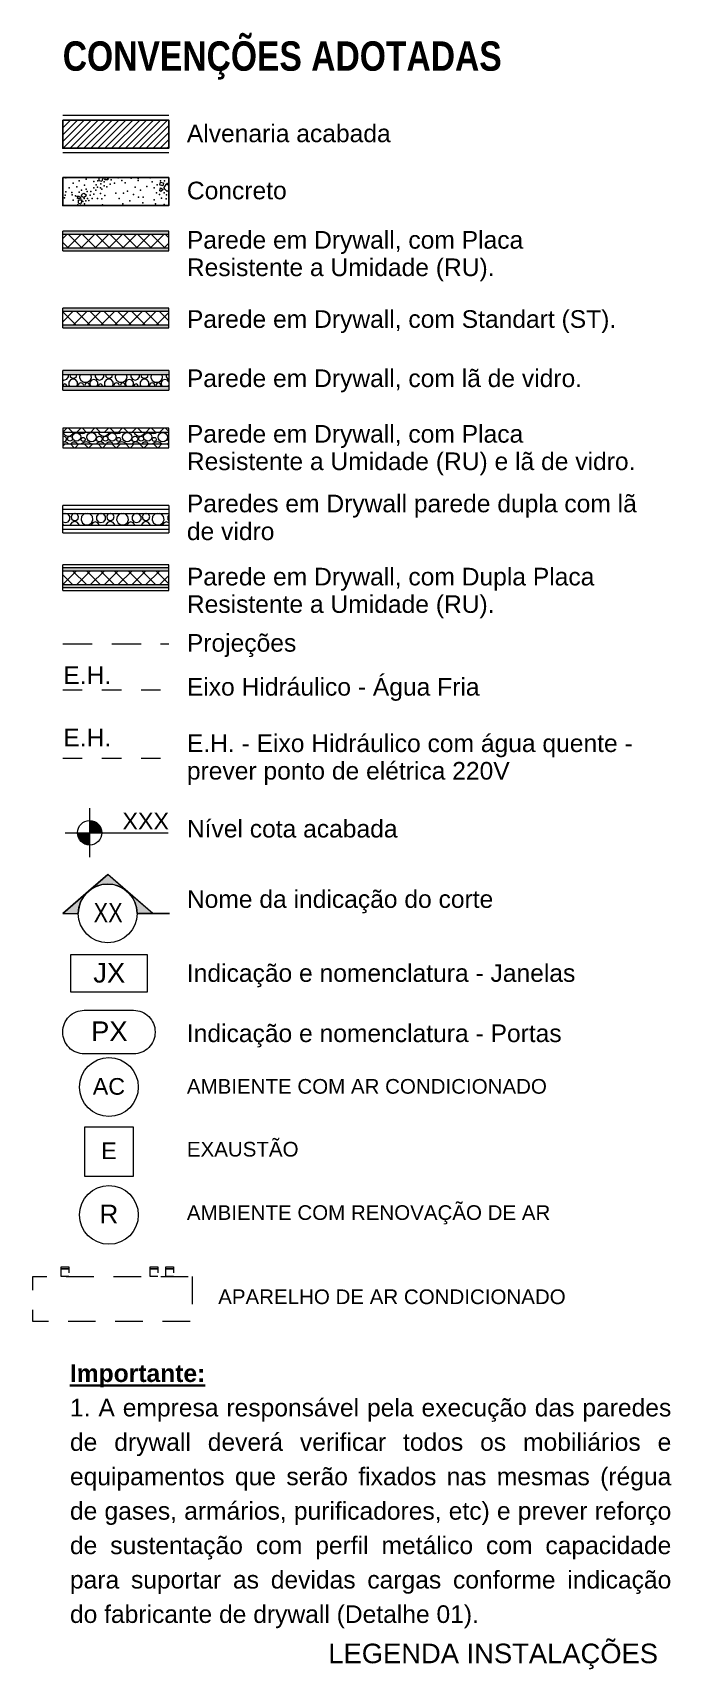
# Model space of a CAD drawing. Header units: metres. Extents: x -77 to 21.6, y -70.6 to -27.7.
# Drawn here: x 12.34 to 15.61, y -58.6 to -50.25 of the extents above; entities that cross this region are included whole.
import ezdxf
from ezdxf.enums import TextEntityAlignment as Align

# ---------------------------------------------------------------- set-up
doc = ezdxf.new("R2010")
doc.units = ezdxf.units.M
doc.header["$MEASUREMENT"] = 0
for name, pattern in [('Dashed', [0.07, 0.045, -0.025]), ('Hidden Line', [0.195611, 0.141111, -0.0545]), ('Long Dashed', [0.2, 0.15, -0.05])]:
    doc.linetypes.add(name, pattern=pattern)
for name, color, linetype, lineweight in [('0_Caneta_No__1', 7, 'Continuous', 35), ('0_Caneta_No__241', 7, 'Continuous', 13), ('0_Caneta_No__3', 7, 'Continuous', 25), ('0_Caneta_No__98', 7, 'Continuous', 0), ('0_Caneta_No__99', 7, 'Continuous', 20), ('PAREDE CONSTRUIR_Caneta_No__241', 7, 'Continuous', 13), ('PAREDE CONSTRUIR_Caneta_No__255', 255, 'Continuous', 0), ('PAREDE CONSTRUIR_Caneta_No__83', 84, 'Continuous', 0), ('PAREDE CONSTRUIR_Caneta_No__96', 252, 'Continuous', 0), ('TERRENO.ARQ_Caneta_No__98', 7, 'Continuous', 0)]:
    doc.layers.add(name, color=color, linetype=linetype, lineweight=lineweight)
for name, color, linetype, lineweight, true_color in [('0_Caneta_No__12', 7, 'Continuous', 0, 0x030303), ('0_Caneta_No__165', 7, 'Continuous', 5, 0x002baa), ('0_Caneta_No__167', 7, 'Continuous', 13, 0x0035d5), ('0_Caneta_No__208', 7, 'Continuous', 13, 0xaf00ea), ('0_Caneta_No__25', 7, 'Continuous', 13, 0x982312), ('0_Caneta_No__97', 7, 'Continuous', 5, 0x6b6b6b), ('GASES_Caneta_No__29', 7, 'Continuous', 0, 0xe3351c)]:
    doc.layers.add(name, color=color, linetype=linetype, lineweight=lineweight, true_color=true_color)
doc.layers.add('GASES', color=7, linetype='Continuous')
doc.styles.add('GENERATED_STYLE_1', font='arial.ttf')
doc.styles.add('GENERATED_STYLE_2', font='arial.ttf', dxfattribs={"width": 0.8})
doc.styles.add('GENERATED_STYLE_3', font='ARIALN.TTF')
doc.styles.add('GENERATED_STYLE_4', font='arial.ttf')
pattern_1 = [(45, (33.52416, -60.25299), (-0.03535534, 0.03535534), []), (135, (33.52416, -60.25299), (0.03535534, 0.03535534), [])]

# ---------------------------------------------------------------- blocks, each defined once
blk = doc.blocks.new('*X560', base_point=(33.5242, -60.253))
at = {"layer": 'PAREDE CONSTRUIR_Caneta_No__96', "color": 252, "linetype": 'Continuous', "lineweight": 0}
for p, q in [((12.4976, -52.0184), (12.5037, -52.0204)), ((12.5008, -52.0436), (12.4978, -52.0509)), ((12.4978, -52.0509), (12.4981, -52.0517)), ((12.5082, -52.0406), (12.5008, -52.0436)), ((12.5037, -52.0204), (12.5177, -52.0158)), ((12.5155, -52.0436), (12.5082, -52.0406)), ((12.5185, -52.0509), (12.5155, -52.0436)), ((12.5177, -52.0158), (12.5264, -52.0039)), ((12.5182, -52.0517), (12.5185, -52.0509)), ((12.5264, -52.0039), (12.5264, -51.9917)), ((12.5373, -52.0202), (12.5287, -52.032)), ((12.5287, -52.032), (12.5287, -52.0466)), ((12.5287, -52.0466), (12.5324, -52.0517)), ((12.5333, -51.9917), (12.5351, -52.0017)), ((12.5351, -52.0017), (12.5452, -52.0102)), ((12.5512, -52.0157), (12.5373, -52.0202)), ((12.5452, -52.0102), (12.5583, -52.0102)), ((12.5651, -52.0202), (12.5512, -52.0157)), ((12.5583, -52.0102), (12.5683, -52.0017)), ((12.5737, -52.032), (12.5651, -52.0202)), ((12.5683, -52.0017), (12.5701, -51.9917)), ((12.57, -52.0517), (12.5737, -52.0466)), ((12.5737, -52.0466), (12.5737, -52.032)), ((12.5806, -52.0388), (12.5764, -52.0489)), ((12.5764, -52.0489), (12.5776, -52.0517)), ((12.5907, -52.0346), (12.5806, -52.0388)), ((12.5857, -51.9917), (12.5835, -52.0071)), ((12.5835, -52.0071), (12.5906, -52.0228)), ((12.5906, -52.0228), (12.6051, -52.0321)), ((12.6008, -52.0388), (12.5907, -52.0346)), ((12.605, -52.0489), (12.6008, -52.0388)), ((12.6038, -52.0517), (12.605, -52.0489)), ((12.6051, -52.0321), (12.6224, -52.0321)), ((12.6138, -52.0382), (12.6101, -52.0471)), ((12.6101, -52.0471), (12.612, -52.0517)), ((12.6226, -52.0346), (12.6138, -52.0382)), ((12.6224, -52.0321), (12.6369, -52.0228)), ((12.6315, -52.0382), (12.6226, -52.0346)), ((12.6352, -52.0471), (12.6315, -52.0382)), ((12.6333, -52.0517), (12.6352, -52.0471)), ((12.6438, -52.021), (12.6361, -52.0317)), ((12.6361, -52.0317), (12.6361, -52.0448)), ((12.6361, -52.0448), (12.6411, -52.0517)), ((12.6369, -52.0228), (12.6441, -52.0071)), ((12.6441, -52.0071), (12.6418, -51.9917)), ((12.6563, -52.017), (12.6438, -52.021)), ((12.6688, -52.021), (12.6563, -52.017)), ((12.6629, -51.9917), (12.6629, -52.0039)), ((12.6629, -52.0039), (12.6715, -52.0158)), ((12.6766, -52.0317), (12.6688, -52.021)), ((12.6715, -52.0158), (12.6856, -52.0204)), ((12.6715, -52.0517), (12.6766, -52.0448)), ((12.6766, -52.0448), (12.6766, -52.0317)), ((12.6827, -52.0436), (12.6797, -52.0509)), ((12.6797, -52.0509), (12.68, -52.0517)), ((12.69, -52.0406), (12.6827, -52.0436)), ((12.6856, -52.0204), (12.6996, -52.0158)), ((12.6973, -52.0436), (12.69, -52.0406)), ((12.7003, -52.0509), (12.6973, -52.0436)), ((12.6996, -52.0158), (12.7082, -52.0039)), ((12.7, -52.0517), (12.7003, -52.0509)), ((12.7082, -52.0039), (12.7082, -51.9917)), ((12.7192, -52.0202), (12.7106, -52.032)), ((12.7106, -52.032), (12.7106, -52.0466)), ((12.7106, -52.0466), (12.7142, -52.0517)), ((12.7152, -51.9917), (12.717, -52.0017)), ((12.717, -52.0017), (12.727, -52.0102)), ((12.7331, -52.0157), (12.7192, -52.0202)), ((12.727, -52.0102), (12.7401, -52.0102)), ((12.747, -52.0202), (12.7331, -52.0157)), ((12.7401, -52.0102), (12.7502, -52.0017)), ((12.7556, -52.032), (12.747, -52.0202)), ((12.7502, -52.0017), (12.7519, -51.9917)), ((12.7519, -52.0517), (12.7556, -52.0466)), ((12.7556, -52.0466), (12.7556, -52.032)), ((12.7625, -52.0388), (12.7583, -52.0489)), ((12.7583, -52.0489), (12.7595, -52.0517)), ((12.7726, -52.0346), (12.7625, -52.0388)), ((12.7675, -51.9917), (12.7653, -52.0071)), ((12.7653, -52.0071), (12.7725, -52.0228)), ((12.7725, -52.0228), (12.787, -52.0321)), ((12.7827, -52.0388), (12.7726, -52.0346)), ((12.7869, -52.0489), (12.7827, -52.0388)), ((12.7857, -52.0517), (12.7869, -52.0489)), ((12.787, -52.0321), (12.8042, -52.0321)), ((12.7956, -52.0382), (12.7919, -52.0471)), ((12.7919, -52.0471), (12.7939, -52.0517)), ((12.8045, -52.0346), (12.7956, -52.0382)), ((12.8042, -52.0321), (12.8188, -52.0228)), ((12.8134, -52.0382), (12.8045, -52.0346)), ((12.817, -52.0471), (12.8134, -52.0382)), ((12.8151, -52.0517), (12.817, -52.0471)), ((12.8257, -52.021), (12.8179, -52.0317)), ((12.8179, -52.0317), (12.8179, -52.0448)), ((12.8179, -52.0448), (12.8229, -52.0517)), ((12.8188, -52.0228), (12.8259, -52.0071)), ((12.8259, -52.0071), (12.8237, -51.9917)), ((12.8382, -52.017), (12.8257, -52.021)), ((12.8507, -52.021), (12.8382, -52.017)), ((12.8447, -51.9917), (12.8447, -52.0039)), ((12.8447, -52.0039), (12.8534, -52.0158)), ((12.8584, -52.0317), (12.8507, -52.021)), ((12.8534, -52.0158), (12.8674, -52.0204)), ((12.8534, -52.0517), (12.8584, -52.0448)), ((12.8584, -52.0448), (12.8584, -52.0317)), ((12.8645, -52.0436), (12.8615, -52.0509)), ((12.8615, -52.0509), (12.8618, -52.0517)), ((12.8719, -52.0406), (12.8645, -52.0436)), ((12.8674, -52.0204), (12.8814, -52.0158)), ((12.8792, -52.0436), (12.8719, -52.0406)), ((12.8822, -52.0509), (12.8792, -52.0436)), ((12.8814, -52.0158), (12.8901, -52.0039)), ((12.8819, -52.0517), (12.8822, -52.0509)), ((12.8901, -52.0039), (12.8901, -51.9917)), ((12.901, -52.0202), (12.8924, -52.032)), ((12.8924, -52.032), (12.8924, -52.0466)), ((12.8924, -52.0466), (12.8961, -52.0517)), ((12.897, -51.9917), (12.8988, -52.0017)), ((12.8988, -52.0017), (12.9089, -52.0102)), ((12.9149, -52.0157), (12.901, -52.0202)), ((12.9089, -52.0102), (12.922, -52.0102)), ((12.9288, -52.0202), (12.9149, -52.0157)), ((12.922, -52.0102), (12.932, -52.0017)), ((12.9374, -52.032), (12.9288, -52.0202)), ((12.932, -52.0017), (12.9338, -51.9917)), ((12.9337, -52.0517), (12.9374, -52.0466)), ((12.9374, -52.0466), (12.9374, -52.032)), ((12.9443, -52.0388), (12.9401, -52.0489)), ((12.9401, -52.0489), (12.9413, -52.0517)), ((12.9544, -52.0346), (12.9443, -52.0388)), ((12.9494, -51.9917), (12.9472, -52.0071)), ((12.9472, -52.0071), (12.9543, -52.0228)), ((12.9543, -52.0228), (12.9689, -52.0321)), ((12.9645, -52.0388), (12.9544, -52.0346)), ((12.9687, -52.0489), (12.9645, -52.0388)), ((12.9675, -52.0517), (12.9687, -52.0489)), ((12.9689, -52.0321), (12.9861, -52.0321)), ((12.9775, -52.0382), (12.9738, -52.0471)), ((12.9738, -52.0471), (12.9757, -52.0517)), ((12.9863, -52.0346), (12.9775, -52.0382)), ((12.9861, -52.0321), (13.0006, -52.0228)), ((12.9952, -52.0382), (12.9863, -52.0346)), ((12.9989, -52.0471), (12.9952, -52.0382)), ((12.997, -52.0517), (12.9989, -52.0471)), ((13.0075, -52.021), (12.9998, -52.0317)), ((12.9998, -52.0317), (12.9998, -52.0448)), ((12.9998, -52.0448), (13.0048, -52.0517)), ((13.0006, -52.0228), (13.0078, -52.0071)), ((13.0078, -52.0071), (13.0056, -51.9917)), ((13.02, -52.017), (13.0075, -52.021)), ((13.0325, -52.021), (13.02, -52.017)), ((13.0266, -51.9917), (13.0266, -52.0039)), ((13.0266, -52.0039), (13.0352, -52.0158)), ((13.0392, -52.0302), (13.0325, -52.021)), ((13.0352, -52.0158), (13.0392, -52.0171)), ((13.0353, -52.0517), (13.0392, -52.0463))]:
    blk.add_line(p, q, dxfattribs=at)
blk = doc.blocks.new('*X561', base_point=(33.5242, -60.253))
at = {"layer": 'PAREDE CONSTRUIR_Caneta_No__96', "color": 252, "linetype": 'Continuous', "lineweight": 0}
for centre, radius in [((12.5345, -52.3201), 0.0125), ((12.5682, -52.3112), 0.0213), ((12.6449, -52.3123), 0.0237), ((12.6844, -52.3219), 0.0143), ((12.7163, -52.3201), 0.0125), ((12.75, -52.3112), 0.0213), ((12.8268, -52.3123), 0.0237), ((12.8663, -52.3219), 0.0143), ((12.8982, -52.3201), 0.0125), ((12.9319, -52.3112), 0.0213), ((13.0086, -52.3123), 0.0237), ((12.6019, -52.3239), 0.0103), ((12.7837, -52.3239), 0.0103), ((12.9656, -52.3239), 0.0103)]:
    blk.add_circle(centre, radius, dxfattribs=at)
for centre, radius, start, end in [((12.5256, -52.2758), 0.0306, 203.66298, 338.71845), ((12.5026, -52.3219), 0.0143, 249.59249, 110.40751), ((12.5974, -52.2695), 0.0239, 226.62229, 313.3777), ((12.7075, -52.2758), 0.0306, 201.28156, 338.71844), ((12.7793, -52.2695), 0.0239, 226.6223, 313.37769), ((12.8893, -52.2758), 0.0306, 201.28156, 338.71844), ((12.9611, -52.2695), 0.0239, 226.62231, 313.37769), ((13.0481, -52.3219), 0.0143, 128.66081, 231.33919), ((12.5074, -52.3605), 0.0239, 34.93905, 114.29896), ((12.5554, -52.3561), 0.0192, 28.84317, 151.15683), ((12.6175, -52.3668), 0.0306, 40.53009, 139.46991), ((12.6893, -52.3605), 0.0239, 34.93906, 145.06094), ((12.7373, -52.3561), 0.0192, 28.84319, 151.15681), ((12.7993, -52.3668), 0.0306, 40.53011, 139.4699), ((12.8711, -52.3605), 0.0239, 34.93908, 145.06092), ((12.9191, -52.3561), 0.0192, 28.84321, 151.15679), ((12.9812, -52.3668), 0.0306, 40.53012, 139.46988), ((13.053, -52.3605), 0.0239, 125.233, 145.06091)]:
    blk.add_arc(centre, radius, start, end, dxfattribs=at)
blk = doc.blocks.new('*X562', base_point=(33.5242, -60.253))
at = {"layer": 'PAREDE CONSTRUIR_Caneta_No__96', "color": 252, "linetype": 'Continuous', "lineweight": 0}
for p, q in [((12.5084, -52.7015), (12.4976, -52.7051)), ((12.5251, -52.7052), (12.5138, -52.7015)), ((12.5338, -52.7172), (12.5251, -52.7052)), ((12.5338, -52.7319), (12.5338, -52.7172)), ((12.5468, -52.7054), (12.5402, -52.7168)), ((12.5402, -52.7168), (12.5425, -52.7297)), ((12.5425, -52.7297), (12.5526, -52.7381)), ((12.5575, -52.7015), (12.5468, -52.7054)), ((12.5715, -52.7054), (12.5608, -52.7015)), ((12.5657, -52.7381), (12.5757, -52.7297)), ((12.578, -52.7168), (12.5715, -52.7054)), ((12.5757, -52.7297), (12.578, -52.7168)), ((12.5933, -52.718), (12.5909, -52.7351)), ((12.6046, -52.705), (12.5933, -52.718)), ((12.6164, -52.7015), (12.6046, -52.705)), ((12.6377, -52.705), (12.6259, -52.7015)), ((12.649, -52.718), (12.6377, -52.705)), ((12.6515, -52.7351), (12.649, -52.718)), ((12.6789, -52.7052), (12.6703, -52.7172)), ((12.6703, -52.7172), (12.6703, -52.7319)), ((12.6903, -52.7015), (12.6789, -52.7052)), ((12.707, -52.7052), (12.6956, -52.7015)), ((12.7157, -52.7172), (12.707, -52.7052)), ((12.7157, -52.7319), (12.7157, -52.7172)), ((12.7287, -52.7054), (12.7221, -52.7168)), ((12.7221, -52.7168), (12.7244, -52.7297)), ((12.7244, -52.7297), (12.7344, -52.7381)), ((12.7393, -52.7015), (12.7287, -52.7054)), ((12.7533, -52.7054), (12.7426, -52.7015)), ((12.7475, -52.7381), (12.7576, -52.7297)), ((12.7599, -52.7168), (12.7533, -52.7054)), ((12.7576, -52.7297), (12.7599, -52.7168)), ((12.7752, -52.718), (12.7727, -52.7351)), ((12.7865, -52.705), (12.7752, -52.718)), ((12.7983, -52.7015), (12.7865, -52.705)), ((12.8196, -52.705), (12.8078, -52.7015)), ((12.8309, -52.718), (12.8196, -52.705)), ((12.8333, -52.7351), (12.8309, -52.718)), ((12.8608, -52.7052), (12.8521, -52.7172)), ((12.8521, -52.7172), (12.8521, -52.7319)), ((12.8721, -52.7015), (12.8608, -52.7052)), ((12.8888, -52.7052), (12.8775, -52.7015)), ((12.8975, -52.7172), (12.8888, -52.7052)), ((12.8975, -52.7319), (12.8975, -52.7172)), ((12.9105, -52.7054), (12.9039, -52.7168)), ((12.9039, -52.7168), (12.9062, -52.7297)), ((12.9062, -52.7297), (12.9163, -52.7381)), ((12.9212, -52.7015), (12.9105, -52.7054)), ((12.9352, -52.7054), (12.9245, -52.7015)), ((12.9294, -52.7381), (12.9394, -52.7297)), ((12.9417, -52.7168), (12.9352, -52.7054)), ((12.9394, -52.7297), (12.9417, -52.7168)), ((12.957, -52.718), (12.9546, -52.7351)), ((12.9683, -52.705), (12.957, -52.718)), ((12.9801, -52.7015), (12.9683, -52.705)), ((13.0014, -52.705), (12.9896, -52.7015)), ((13.0127, -52.718), (13.0014, -52.705)), ((13.0152, -52.7351), (13.0127, -52.718)), ((13.0392, -52.71), (13.034, -52.7172)), ((13.034, -52.7172), (13.034, -52.7319)), ((12.4976, -52.744), (12.5111, -52.7484)), ((12.5021, -52.7596), (12.4976, -52.7534)), ((12.5021, -52.7615), (12.5021, -52.7596)), ((12.5111, -52.7484), (12.5251, -52.7438)), ((12.5251, -52.7438), (12.5338, -52.7319)), ((12.5447, -52.7482), (12.5361, -52.76)), ((12.5361, -52.76), (12.5361, -52.7615)), ((12.5586, -52.7436), (12.5447, -52.7482)), ((12.5526, -52.7381), (12.5657, -52.7381)), ((12.5725, -52.7482), (12.5586, -52.7436)), ((12.5811, -52.76), (12.5725, -52.7482)), ((12.5811, -52.7615), (12.5811, -52.76)), ((12.5909, -52.7351), (12.5981, -52.7508)), ((12.5981, -52.7508), (12.6126, -52.7601)), ((12.6126, -52.7601), (12.6298, -52.7601)), ((12.6298, -52.7601), (12.6443, -52.7508)), ((12.6512, -52.749), (12.6435, -52.7596)), ((12.6435, -52.7596), (12.6435, -52.7615)), ((12.6443, -52.7508), (12.6515, -52.7351)), ((12.6637, -52.7449), (12.6512, -52.749)), ((12.6762, -52.749), (12.6637, -52.7449)), ((12.6703, -52.7319), (12.6789, -52.7438)), ((12.684, -52.7596), (12.6762, -52.749)), ((12.6789, -52.7438), (12.693, -52.7484)), ((12.684, -52.7615), (12.684, -52.7596)), ((12.693, -52.7484), (12.707, -52.7438)), ((12.707, -52.7438), (12.7157, -52.7319)), ((12.7266, -52.7482), (12.718, -52.76)), ((12.718, -52.76), (12.718, -52.7615)), ((12.7405, -52.7436), (12.7266, -52.7482)), ((12.7344, -52.7381), (12.7475, -52.7381)), ((12.7544, -52.7482), (12.7405, -52.7436)), ((12.763, -52.76), (12.7544, -52.7482)), ((12.763, -52.7615), (12.763, -52.76)), ((12.7727, -52.7351), (12.7799, -52.7508)), ((12.7799, -52.7508), (12.7944, -52.7601)), ((12.7944, -52.7601), (12.8117, -52.7601)), ((12.8117, -52.7601), (12.8262, -52.7508)), ((12.8331, -52.749), (12.8254, -52.7596)), ((12.8254, -52.7596), (12.8254, -52.7615)), ((12.8262, -52.7508), (12.8333, -52.7351)), ((12.8456, -52.7449), (12.8331, -52.749)), ((12.8581, -52.749), (12.8456, -52.7449)), ((12.8521, -52.7319), (12.8608, -52.7438)), ((12.8658, -52.7596), (12.8581, -52.749)), ((12.8608, -52.7438), (12.8748, -52.7484)), ((12.8658, -52.7615), (12.8658, -52.7596)), ((12.8748, -52.7484), (12.8888, -52.7438)), ((12.8888, -52.7438), (12.8975, -52.7319)), ((12.9084, -52.7482), (12.8998, -52.76)), ((12.8998, -52.76), (12.8998, -52.7615)), ((12.9223, -52.7436), (12.9084, -52.7482)), ((12.9163, -52.7381), (12.9294, -52.7381)), ((12.9362, -52.7482), (12.9223, -52.7436)), ((12.9448, -52.76), (12.9362, -52.7482)), ((12.9448, -52.7615), (12.9448, -52.76)), ((12.9546, -52.7351), (12.9618, -52.7508)), ((12.9618, -52.7508), (12.9763, -52.7601)), ((12.9763, -52.7601), (12.9935, -52.7601)), ((12.9935, -52.7601), (13.008, -52.7508)), ((13.0149, -52.749), (13.0072, -52.7596)), ((13.0072, -52.7596), (13.0072, -52.7615)), ((13.008, -52.7508), (13.0152, -52.7351)), ((13.0274, -52.7449), (13.0149, -52.749)), ((13.0392, -52.7488), (13.0274, -52.7449)), ((13.034, -52.7319), (13.0392, -52.7391))]:
    blk.add_line(p, q, dxfattribs=at)
blk = doc.blocks.new('*X563', base_point=(33.5242, -60.253))
at = {"layer": '0_Caneta_No__241', "color": 7, "linetype": 'Continuous', "lineweight": 13}
for p, q in [((12.6839, -51.0024), (12.6845, -50.9865)), ((12.6839, -51.0024), (12.6969, -51.0052)), ((12.7044, -50.9865), (12.6969, -51.0052)), ((12.712, -50.9977), (12.7165, -50.9865)), ((12.7279, -50.9984), (12.712, -50.9977)), ((12.721, -50.9865), (12.7292, -50.9932)), ((12.7292, -50.9932), (12.7279, -50.9984)), ((12.9961, -51.0107), (12.9916, -51.0232)), ((13.0084, -51.0289), (12.9916, -51.0232)), ((12.9941, -51.0548), (12.9969, -51.0392)), ((12.9991, -51.0569), (12.9941, -51.0548)), ((12.9961, -51.0107), (13.0125, -51.0136)), ((12.9969, -51.0392), (13.0101, -51.0467)), ((13.0101, -51.0467), (12.9991, -51.0569)), ((13.0125, -51.0136), (13.0084, -51.0289)), ((13.0236, -51.022), (13.0144, -51.038)), ((13.0186, -51.045), (13.0144, -51.038)), ((13.0308, -51.0576), (13.0186, -51.045)), ((13.0356, -51.0213), (13.0236, -51.022)), ((13.0392, -51.0495), (13.0308, -51.0576)), ((13.0392, -51.0315), (13.0356, -51.0213)), ((12.573, -51.0939), (12.5787, -51.0799)), ((12.5889, -51.0947), (12.573, -51.0939)), ((12.5773, -51.1178), (12.578, -51.1011)), ((12.5773, -51.1178), (12.5903, -51.1206)), ((12.578, -51.1011), (12.5954, -51.1)), ((12.5787, -51.0799), (12.5903, -51.0894)), ((12.5903, -51.0894), (12.5889, -51.0947)), ((12.5954, -51.1), (12.5903, -51.1206)), ((12.5921, -51.0818), (12.5983, -51.0691)), ((12.6055, -51.0882), (12.5921, -51.0818)), ((12.5983, -51.0691), (12.6065, -51.067)), ((12.6055, -51.0882), (12.6191, -51.0771)), ((12.6065, -51.067), (12.6191, -51.0771))]:
    blk.add_line(p, q, dxfattribs=at)
for p in [(12.5129, -51.0586), (12.5135, -50.9875), (12.5305, -51.0384), (12.5505, -51.0154), (12.5698, -51.0331), (12.5812, -51.0026), (12.5938, -51.0508), (12.6091, -51.026), (12.6173, -50.9956), (12.6179, -51.0457), (12.6223, -51.0583), (12.6416, -51.0577), (12.6566, -51.0064), (12.6566, -51.0395), (12.6666, -51.0506), (12.6691, -51.0234), (12.675, -51.036), (12.677, -51.0031), (12.6897, -51.0393), (12.6918, -51.0194), (12.6973, -51.0462), (12.7084, -51.0289), (12.709, -51.0085), (12.7236, -51.0332), (12.7397, -51.0199), (12.7456, -50.9974), (12.7616, -51.0151), (12.7808, -50.9875), (12.8002, -51.0019), (12.8172, -51.0133), (12.8285, -51.0563), (12.8469, -50.9889), (12.8681, -51.0353), (12.8833, -51.0024), (12.8835, -50.9919), (12.8952, -51.0512), (12.9273, -51.0327), (12.9449, -50.9874), (12.9552, -51.0089), (12.9639, -51.0385), (12.9804, -51.0245), (12.9963, -51.0038), (13.017, -51.003), (13.0308, -51.0171), (12.5058, -51.0901), (12.5098, -51.0764), (12.5436, -51.0636), (12.5455, -51.0745), (12.5514, -51.1019), (12.563, -51.0799), (12.5711, -51.0839), (12.5752, -51.126), (12.5808, -51.0613), (12.5873, -51.1292), (12.6007, -51.1084), (12.6066, -51.0942), (12.6082, -51.1207), (12.6163, -51.1051), (12.6242, -51.0929), (12.6307, -51.1045), (12.6384, -51.076), (12.6475, -51.0936), (12.6571, -51.0721), (12.676, -51.0929), (12.6909, -51.0677), (12.6973, -51.0951), (12.7006, -51.125), (12.7131, -51.0777), (12.7695, -51.067), (12.7866, -51.093), (12.8052, -51.121), (12.8083, -51.0655), (12.8405, -51.106), (12.8593, -51.0731), (12.8847, -51.0865), (12.9074, -51.1155), (12.9089, -51.0863), (12.9651, -51.0999), (12.9715, -51.1214), (12.9774, -51.0641), (12.9927, -51.0725), (13.0013, -51.0923), (13.0151, -51.0637), (13.0163, -51.1248), (13.0256, -51.096), (13.0285, -51.0751), (13.0391, -51.0651)]:
    blk.add_point(p, dxfattribs=at)
blk = doc.blocks.new('Especificador(3)[104]_3', base_point=(12.5835, -55.7806))
at = {"layer": '0_Caneta_No__167', "color": 162, "linetype": 'Continuous', "lineweight": 13, "true_color": 0x0035d5}
blk.add_circle((12.7335, -55.6306), 0.15, dxfattribs=at)
at = {"layer": '0_Caneta_No__167', "color": 162, "lineweight": 13, "true_color": 0x0035d5, "style": 'GENERATED_STYLE_1'}
blk.add_attdef('Teto', text='', height=0.085, dxfattribs=at).set_placement((12.7335, -55.6273), align=Align.MIDDLE_CENTER)
blk = doc.blocks.new('Especificador(3)[105]_3', base_point=(12.5835, -56.4336))
at = {"layer": '0_Caneta_No__208', "color": 200, "linetype": 'Continuous', "lineweight": 13, "true_color": 0xaf00ea}
blk.add_circle((12.7335, -56.2836), 0.15, dxfattribs=at)
at = {"layer": '0_Caneta_No__208', "color": 200, "lineweight": 13, "true_color": 0xaf00ea, "style": 'GENERATED_STYLE_1'}
blk.add_attdef('Teto', text='', height=0.095, dxfattribs=at).set_placement((12.7335, -56.2791), align=Align.MIDDLE_CENTER)
blk = doc.blocks.new('Ar Condicionado Split 20[106]_3', base_point=(13.1591, -56.5983))
at = {"layer": '0_Caneta_No__167', "color": 162, "linetype": 'Hidden Line', "lineweight": 13, "true_color": 0x0035d5, "flags": 128}
for points in [[(12.4891, -56.5583), (12.4891, -56.5483), (12.5291, -56.5483), (12.5291, -56.5583)], [(12.5291, -56.5983), (12.4891, -56.5983), (12.4891, -56.5583), (12.5291, -56.5583)], [(12.9441, -56.5583), (12.9441, -56.5483), (12.9841, -56.5483), (12.9841, -56.5583)], [(12.9841, -56.5983), (12.9441, -56.5983), (12.9441, -56.5583), (12.9841, -56.5583)], [(13.0241, -56.5583), (13.0241, -56.5483), (13.0641, -56.5483), (13.0641, -56.5583)], [(13.0641, -56.5983), (13.0241, -56.5983), (13.0241, -56.5583), (13.0641, -56.5583)], [(13.1591, -56.5983), (13.1591, -56.8283), (12.3441, -56.8283), (12.3441, -56.5983)]]:
    blk.add_lwpolyline(points, close=True, dxfattribs=at)
blk = doc.blocks.new('Especificador(3)[107]_3', base_point=(12.6085, -56.0851))
at = {"layer": 'GASES_Caneta_No__29', "color": 22, "linetype": 'Continuous', "lineweight": 0, "true_color": 0xe3351c}
for p, q in [((12.8585, -55.8351), (12.6085, -55.8351)), ((12.6085, -55.8351), (12.6085, -56.0851)), ((12.8585, -56.0851), (12.8585, -55.8351)), ((12.6085, -56.0851), (12.8585, -56.0851))]:
    blk.add_line(p, q, dxfattribs=at)
at = {"layer": 'GASES_Caneta_No__29', "color": 22, "lineweight": 0, "true_color": 0xe3351c, "style": 'GENERATED_STYLE_1'}
blk.add_attdef('Piso', text='', height=0.085, dxfattribs=at).set_placement((12.7335, -55.9561), align=Align.MIDDLE_CENTER)

msp = doc.modelspace()

# ---------------------------------------------------------------- hatches: boundary and pattern name
at = {"layer": '0_Caneta_No__241', "linetype": 'Continuous', "lineweight": 13}
h = msp.add_hatch(dxfattribs=at)
h.set_pattern_fill('common_brick_0003', style=0, pattern_type=2)
h.set_pattern_definition([(45, (33.52416, -60.252989), (-0.01767767, 0.01767767), [])])
h.paths.add_polyline_path([(12.4976, -50.693), (12.4976, -50.8365), (13.0392, -50.8365), (13.0392, -50.693)])
at = {"layer": '0_Caneta_No__25', "linetype": 'Continuous', "lineweight": 13, "true_color": 0x982312}
for points in [[(12.6352, -54.3323), (12.6977, -54.3323), (12.6929, -54.3083), (12.6794, -54.2881), (12.6591, -54.2745), (12.6352, -54.2698)], [(12.6352, -54.3323), (12.5727, -54.3323), (12.5774, -54.3562), (12.591, -54.3765), (12.6113, -54.39), (12.6352, -54.3948)]]:
    msp.add_hatch(color=24, dxfattribs=at).paths.add_polyline_path(points)
at = {"layer": 'PAREDE CONSTRUIR_Caneta_No__241', "linetype": 'Continuous', "lineweight": 13}
h = msp.add_hatch(dxfattribs=at)
h.set_pattern_fill('Placomur_0003', style=0, pattern_type=2)
h.set_pattern_definition(pattern_1)
h.paths.add_polyline_path([(12.4976, -51.7386), (13.0392, -51.7386), (13.0392, -51.6686), (12.4976, -51.6686)])
at = {"layer": 'PAREDE CONSTRUIR_Caneta_No__255', "linetype": 'Continuous', "lineweight": 0}
for points in [[(12.4976, -51.2752), (13.0392, -51.2752), (13.0392, -51.2602), (12.4976, -51.2602)], [(12.4976, -51.3602), (13.0392, -51.3602), (13.0392, -51.3452), (12.4976, -51.3452)], [(12.4976, -51.6686), (13.0392, -51.6686), (13.0392, -51.6536), (12.4976, -51.6536)], [(12.4976, -51.7536), (13.0392, -51.7536), (13.0392, -51.7386), (12.4976, -51.7386)], [(12.4976, -51.9717), (12.4976, -51.9917), (13.0392, -51.9917), (13.0392, -51.9717)], [(12.4976, -52.0517), (12.4976, -52.0717), (13.0392, -52.0717), (13.0392, -52.0517)], [(12.4976, -52.9949), (13.0392, -52.9949), (13.0392, -52.9799), (12.4976, -52.9799)], [(12.4976, -53.0799), (13.0392, -53.0799), (13.0392, -53.0649), (12.4976, -53.0649)]]:
    msp.add_hatch(color=255, dxfattribs=at).paths.add_polyline_path(points)
at = {"layer": 'PAREDE CONSTRUIR_Caneta_No__83', "linetype": 'Continuous', "lineweight": 0}
h = msp.add_hatch(dxfattribs=at)
h.set_pattern_fill('Placomur_0003', color=84, style=0, pattern_type=2)
h.set_pattern_definition(pattern_1)
h.paths.add_polyline_path([(12.4976, -51.3452), (13.0392, -51.3452), (13.0392, -51.2752), (12.4976, -51.2752)])
h = msp.add_hatch(dxfattribs=at)
h.set_pattern_fill('Placomur_0003', color=84, style=0, pattern_type=2)
h.set_pattern_definition(pattern_1)
h.paths.add_polyline_path([(13.0392, -52.2669), (12.4976, -52.2669), (12.4976, -52.2869), (13.0392, -52.2869)])
h = msp.add_hatch(dxfattribs=at)
h.set_pattern_fill('Placomur_0003', color=84, style=0, pattern_type=2)
h.set_pattern_definition(pattern_1)
h.paths.add_polyline_path([(12.4976, -52.3669), (13.0392, -52.3669), (13.0392, -52.3469), (12.4976, -52.3469)])
h = msp.add_hatch(dxfattribs=at)
h.set_pattern_fill('Placomur_0003', color=84, style=0, pattern_type=2)
h.set_pattern_definition(pattern_1)
h.paths.add_polyline_path([(12.4976, -53.0649), (13.0392, -53.0649), (13.0392, -52.9949), (12.4976, -52.9949)])
at = {"layer": 'TERRENO.ARQ_Caneta_No__98', "linetype": 'Continuous', "lineweight": 0}
for points in [[(12.7275, -54.5458), (12.6292, -54.6307, -0.3722), (12.8257, -54.6307)], [(12.5772, -54.7444, -0.217896), (12.6292, -54.6307), (12.4976, -54.7444)], [(12.8257, -54.6307, -0.217896), (12.8777, -54.7444), (12.9573, -54.7444)]]:
    msp.add_hatch(color=7, dxfattribs=at).paths.add_polyline_path(points)

# ---------------------------------------------------------------- linework, layer by layer
at = {"layer": '0_Caneta_No__167', "color": 162, "linetype": 'Dashed', "lineweight": 13, "true_color": 0x0035d5}
msp.add_line((12.4976, -53.6019), (13.0392, -53.6019), dxfattribs=at)
at = {"layer": '0_Caneta_No__241', "color": 7, "linetype": 'Long Dashed', "lineweight": 13}
msp.add_line((12.4976, -53.3674), (13.0392, -53.3674), dxfattribs=at)
at = {"layer": '0_Caneta_No__241', "color": 7, "linetype": 'Continuous', "lineweight": 13, "flags": 128}
for points in [[(13.0392, -50.67), (12.4976, -50.67)], [(13.0392, -50.8595), (12.4976, -50.8595)]]:
    msp.add_lwpolyline(points, dxfattribs=at)
at = {"layer": '0_Caneta_No__241', "color": 7, "linetype": 'Continuous', "lineweight": 25, "flags": 128}
msp.add_lwpolyline([(12.4976, -50.9865), (12.4976, -51.1299), (13.0392, -51.1299), (13.0392, -50.9865)], close=True, dxfattribs=at)
at = {"layer": '0_Caneta_No__241', "color": 7, "linetype": 'Continuous', "lineweight": 13, "flags": 128}
msp.add_lwpolyline([(12.5382, -54.9533), (12.9285, -54.9533), (12.9285, -55.1458), (12.5382, -55.1458)], close=True, dxfattribs=at)
msp.add_lwpolyline([(12.6076, -55.2387), (12.8594, -55.2387, -0.414214), (12.9694, -55.3487), (12.9694, -55.3513, -0.414214), (12.8594, -55.4613), (12.6076, -55.4613, -0.414214), (12.4976, -55.3513), (12.4976, -55.3487, -0.414214)], format="xyb", close=True, dxfattribs=at)
at = {"layer": '0_Caneta_No__25', "color": 24, "linetype": 'Dashed', "lineweight": 13, "true_color": 0x982312}
msp.add_line((12.4976, -53.9509), (13.0392, -53.9509), dxfattribs=at)
at = {"layer": '0_Caneta_No__25', "color": 24, "linetype": 'Continuous', "lineweight": 13, "true_color": 0x982312}
for p, q in [((12.6352, -54.4573), (12.6352, -54.2073)), ((12.5102, -54.3323), (13.0359, -54.3323))]:
    msp.add_line(p, q, dxfattribs=at)
msp.add_circle((12.6352, -54.3323), 0.0625, dxfattribs=at)
at = {"layer": '0_Caneta_No__3', "color": 7, "linetype": 'Continuous', "lineweight": 25}
msp.add_line((12.8852, -54.7444), (13.0436, -54.7444), dxfattribs=at)
at = {"layer": '0_Caneta_No__3', "color": 7, "linetype": 'Continuous', "lineweight": 25, "flags": 128}
msp.add_lwpolyline([(12.4976, -50.693), (12.4976, -50.8365), (13.0392, -50.8365), (13.0392, -50.693)], close=True, dxfattribs=at)
at = {"layer": '0_Caneta_No__97', "color": 251, "linetype": 'Continuous', "lineweight": 5, "true_color": 0x6b6b6b}
for p, q in [((12.7275, -54.5458), (12.6292, -54.6307)), ((12.8257, -54.6307), (12.7275, -54.5458)), ((12.6292, -54.6307), (12.4976, -54.7444)), ((12.9573, -54.7444), (12.8257, -54.6307)), ((12.4976, -54.7444), (12.5772, -54.7444)), ((12.8777, -54.7444), (12.9573, -54.7444))]:
    msp.add_line(p, q, dxfattribs=at)
for start, end in [(130.8305, 180), (49.1695, 130.8305), (0, 49.1695)]:
    msp.add_arc((12.7275, -54.7444), 0.1503, start, end, dxfattribs=at)
at = {"layer": '0_Caneta_No__98', "color": 7, "linetype": 'Continuous', "lineweight": 0}
for p in [(12.4976, -54.7444), (12.9573, -54.7444)]:
    msp.add_line(p, (12.7275, -54.5458), dxfattribs=at)
msp.add_circle((12.7275, -54.7444), 0.1503, dxfattribs=at)
at = {"layer": 'PAREDE CONSTRUIR_Caneta_No__241', "color": 7, "linetype": 'Continuous', "lineweight": 13}
for p, q in [((12.4976, -51.2752), (13.0392, -51.2752)), ((12.4976, -51.3452), (13.0392, -51.3452)), ((12.4976, -51.6686), (13.0392, -51.6686)), ((12.4976, -51.7386), (13.0392, -51.7386)), ((12.4976, -51.9917), (13.0392, -51.9917)), ((12.4976, -52.0517), (13.0392, -52.0517)), ((12.4976, -52.2869), (13.0392, -52.2869)), ((12.4976, -52.3469), (13.0392, -52.3469)), ((12.4976, -52.7015), (13.0392, -52.7015)), ((12.4976, -52.7615), (13.0392, -52.7615)), ((12.4976, -52.9949), (13.0392, -52.9949)), ((12.4976, -53.0649), (13.0392, -53.0649))]:
    msp.add_line(p, q, dxfattribs=at)
for points in [[(13.0392, -51.2602), (12.4976, -51.2602)], [(12.4976, -51.2752), (12.4976, -51.2602)], [(12.4976, -51.3452), (12.4976, -51.2752)], [(13.0392, -51.2752), (13.0392, -51.2602)], [(13.0392, -51.3452), (13.0392, -51.2752)], [(12.4976, -51.3602), (12.4976, -51.3452)], [(12.4976, -51.3602), (13.0392, -51.3602)], [(13.0392, -51.3602), (13.0392, -51.3452)], [(13.0392, -51.6536), (12.4976, -51.6536)], [(12.4976, -51.6686), (12.4976, -51.6536)], [(12.4976, -51.7386), (12.4976, -51.6686)], [(13.0392, -51.6686), (13.0392, -51.6536)], [(13.0392, -51.7386), (13.0392, -51.6686)], [(12.4976, -51.7536), (12.4976, -51.7386)], [(12.4976, -51.7536), (13.0392, -51.7536)], [(13.0392, -51.7536), (13.0392, -51.7386)], [(12.4976, -51.9917), (12.4976, -51.9717)], [(13.0392, -51.9717), (12.4976, -51.9717)], [(13.0392, -51.9717), (13.0392, -52.0717)], [(12.4976, -52.0517), (12.4976, -51.9917)], [(12.4976, -52.0717), (12.4976, -52.0517)], [(12.4976, -52.0717), (13.0392, -52.0717)], [(13.0392, -52.2669), (12.4976, -52.2669)], [(12.4976, -52.2669), (12.4976, -52.3669)], [(13.0392, -52.3669), (13.0392, -52.2669)], [(12.4976, -52.3669), (13.0392, -52.3669)], [(12.4976, -52.7015), (12.4976, -52.6615)], [(13.0392, -52.6615), (12.4976, -52.6615)], [(12.4976, -52.7615), (12.4976, -52.6656)], [(13.0392, -52.6815), (12.4976, -52.6815)], [(13.0392, -52.6615), (13.0392, -52.8015)], [(12.4976, -52.8015), (12.4976, -52.7615)], [(12.4976, -52.7815), (13.0392, -52.7815)], [(12.4976, -52.8015), (13.0392, -52.8015)], [(12.4976, -52.9949), (12.4976, -52.9649)], [(13.0392, -52.9649), (12.4976, -52.9649)], [(13.0392, -52.9799), (12.4976, -52.9799)], [(13.0392, -53.0949), (13.0392, -52.9649)], [(12.4976, -53.0649), (12.4976, -52.9949)], [(13.0392, -53.0649), (13.0392, -52.9949)], [(12.4976, -53.0949), (12.4976, -53.0649)], [(12.4976, -53.0799), (13.0392, -53.0799)], [(12.4976, -53.0949), (13.0392, -53.0949)], [(13.0392, -53.0799), (13.0392, -53.0649)]]:
    msp.add_lwpolyline(points, dxfattribs=at)

# ---------------------------------------------------------------- block references
at = {"color": 7, "linetype": 'Continuous', "lineweight": 0}
for name, p, values in [('Especificador(3)[104]_3', (12.5835, -55.7806), {'Teto': 'AC'}), ('Especificador(3)[105]_3', (12.5835, -56.4336), {'Teto': 'R'})]:
    msp.add_blockref(name, p, dxfattribs=at).add_auto_attribs(values)
at = {"layer": '0_Caneta_No__167', "color": 162, "linetype": 'Hidden Line', "lineweight": 13, "true_color": 0x0035d5}
msp.add_blockref('Ar Condicionado Split 20[106]_3', (13.1591, -56.5983), dxfattribs=at)
at = {"layer": '0_Caneta_No__241', "color": 7, "linetype": 'Continuous', "lineweight": 13}
msp.add_blockref('*X563', (33.5242, -60.253), dxfattribs=at)
at = {"layer": 'GASES', "color": 7, "linetype": 'Continuous', "lineweight": 0}
msp.add_blockref('Especificador(3)[107]_3', (12.6085, -56.0851), dxfattribs=at).add_auto_attribs({'Piso': 'E'})
at = {"layer": 'PAREDE CONSTRUIR_Caneta_No__96', "color": 252, "linetype": 'Continuous', "lineweight": 0}
for name in ['*X560', '*X561', '*X562']:
    msp.add_blockref(name, (33.5242, -60.253), dxfattribs=at)

# ---------------------------------------------------------------- texts
at = {"layer": '0_Caneta_No__1', "color": 7, "linetype": 'Continuous', "lineweight": 35, "attachment_point": 4, "style": 'GENERATED_STYLE_1'}
for s, insert, char_height in [('\\A1;{\\pql;\\fArial|b0|i0|c0|p0;\\W1.000000;Alvenaria acabada}', (13.1318, -50.7615), 0.09), ('\\A1;{\\pql;\\fArial|b0|i0|c0|p0;\\W1.000000;Concreto}', (13.1318, -51.0532), 0.09), ('\\A1;{\\pql;\\fArial|b0|i0|c0|p0;\\W1.000000;Parede em Drywall, com Standart (ST).}', (13.1318, -51.7225), 0.09), ('\\A1;{\\pql;\\fArial|b0|i0|c0|p0;\\W1.000000;Parede em Drywall, com lã de \\fArial|b0|i0|c0|p0;\\W1.000000;vidro\\fArial|b0|i0|c0|p0;\\W1.000000;.}', (13.1318, -52.0248), 0.09), ('\\A1;{\\pql;\\fArial|b0|i0|c0|p0;\\W1.000000;Projeções}', (13.1318, -53.3764), 0.09), ('\\A1;{\\pql;\\fArial|b0|i0|c0|p0;\\W1.000000;Nome da indicação do corte}', (13.1318, -54.6845), 0.09), ('\\A1;{\\pqj;\\fArial|b0|i0|c0|p0;\\W1.000000;J\\fArial|b0|i0|c0|p0;\\W1.000000;X}', (12.6535, -55.0479), 0.1), ('\\A1;{\\pql;\\fArial|b0|i0|c0|p0;\\W1.000000;Indicação e nomenclatura - Janelas}', (13.1318, -55.0623), 0.09), ('\\A1;{\\pqj;\\fArial|b0|i0|c0|p0;\\W1.000000;PX}', (12.6425, -55.3456), 0.1), ('\\A1;{\\pql;\\fArial|b0|i0|c0|p0;\\W1.000000;Indicação e nomenclatura - Portas}', (13.1318, -55.3698), 0.090006)]:
    msp.add_mtext(s, dxfattribs=dict(at, insert=insert, char_height=char_height))
at = {"layer": '0_Caneta_No__1', "color": 7, "linetype": 'Continuous', "lineweight": 35, "char_height": 0.09, "attachment_point": 4}
for s, insert, width, line_spacing_factor, style in [('\\A1;{\\pql;\\fArial|b0|i0|c0|p0;\\W1.000000;Parede em Drywall, com Placa Resistente a Umidade (RU).}', (13.1318, -51.3882), 2.079363, 0.934219, 'GENERATED_STYLE_1'), ('\\A1;{\\pql;\\fArial|b0|i0|c0|p0;\\W1.000000;Parede em Drywall, com Placa Resistente a Umidade (RU) e lã de \\fArial|b0|i0|c0|p0;\\W1.000000;vidro.}', (13.1318, -52.3788), 2.295877, 0.934219, 'GENERATED_STYLE_1'), ('\\A1;{\\pql;\\fArial|b0|i0|c0|p0;\\W1.000000;Paredes em Drywall parede dupla com lã de vidro}', (13.1318, -52.7224), 2.295877, 0.946246, 'GENERATED_STYLE_1'), ('\\A1;{\\pql;\\fArial|b0|i0|c0|p0;\\W1.000000;Parede em Drywall, com \\fArial|b0|i0|c0|p0;\\W1.000000;Dupla \\fArial|b0|i0|c0|p0;\\W1.000000;Placa Resistente a Umidade (RU).}', (13.1318, -53.1079), 2.079363, 0.934219, 'GENERATED_STYLE_1'), ('\\A1;{\\pqj;\\fArial|b1|i0|c0|p0;\\L\\W1.000000;\\LImportante:\\fArial|b0|i0|c0|p0;\\l\\W1.000000;\\l \\P\\pqj;\\fArial|b0|i0|c0|p0;\\W1.000000;1. A empresa responsável pela execução das paredes de drywall deverá verificar todos os mobiliários e equipamentos que serão fixados nas mesmas (régua de gases, armários, purificadores, etc) e prever reforço de sustentação com perfil metálico com capacidade para suportar as devidas cargas conforme indicação do fabricante de drywall (Detalhe 01).}', (12.5344, -57.7205), 3.06322, 1.171472, 'GENERATED_STYLE_4')]:
    msp.add_mtext(s, dxfattribs=dict(at, insert=insert, width=width, line_spacing_factor=line_spacing_factor, style=style))
at = {"layer": '0_Caneta_No__12', "color": 18, "linetype": 'Continuous', "lineweight": 0, "true_color": 0x030303, "char_height": 0.075, "attachment_point": 4, "style": 'GENERATED_STYLE_1'}
for s, insert in [('\\A1;{\\pql;\\fArial|b0|i0|c0|p0;\\W1.000000;AMBIENTE COM \\fArial|b0|i0|c0|p0;\\W1.000000;AR CONDICIONADO }', (13.1318, -55.6277)), ('\\A1;{\\pql;\\fArial|b0|i0|c0|p0;\\W1.000000;EXAUSTÃO}', (13.1318, -55.9486)), ('\\A1;{\\pql;\\fArial|b0|i0|c0|p0;\\W1.000000;AMBIENTE COM RENOVAÇÃO DE AR}', (13.1318, -56.2833)), ('\\A1;{\\pql;\\fArial|b0|i0|c0|p0;\\W1.000000;APARELHO DE AR CONDICIONADO }', (13.2917, -56.702))]:
    msp.add_mtext(s, dxfattribs=dict(at, insert=insert))
at = {"layer": '0_Caneta_No__165', "color": 164, "linetype": 'Continuous', "lineweight": 5, "true_color": 0x002baa, "insert": (12.6226, -53.5272), "char_height": 0.09, "attachment_point": 5, "style": 'GENERATED_STYLE_1'}
msp.add_mtext('\\A1;{\\pqc;\\fArial|b0|i0|c0|p0;\\W1.000000;E.H.}', dxfattribs=at)
at = {"layer": '0_Caneta_No__25', "color": 24, "linetype": 'Continuous', "lineweight": 13, "true_color": 0x982312, "insert": (12.6226, -53.8461), "char_height": 0.09, "attachment_point": 5, "style": 'GENERATED_STYLE_1'}
msp.add_mtext('\\A1;{\\pqc;\\fArial|b0|i0|c0|p0;\\W1.000000;E.H.}', dxfattribs=at)
at = {"layer": '0_Caneta_No__25', "color": 24, "lineweight": 13, "true_color": 0x982312, "insert": (12.8027, -54.3153), "char_height": 0.085, "attachment_point": 7, "style": 'GENERATED_STYLE_1'}
msp.add_mtext('\\A1;{\\pql;\\fArial|b0|i0|c0|p0;\\W1.000000;XXX}', dxfattribs=at)
at = {"layer": '0_Caneta_No__98', "color": 7, "linetype": 'Continuous', "lineweight": 0, "insert": (12.655, -54.79), "char_height": 0.1, "attachment_point": 7, "style": 'GENERATED_STYLE_2'}
msp.add_mtext('\\A1;{\\pql;\\fArial|b0|i0|c0|p0;\\W0.800000;XX}', dxfattribs=at)
at = {"layer": '0_Caneta_No__99', "color": 7, "linetype": 'Continuous', "lineweight": 20}
for s, insert, char_height, attachment_point, style in [('\\A1;{\\pql;\\fArial Narrow|b1|i0|c0|p0;\\W1.000000;CONVENÇÕES ADOTADAS}', (12.4976, -50.2911), 0.15, 1, 'GENERATED_STYLE_3'), ('\\A1;{\\pql;\\fArial|b0|i0|c0|p0;\\W1.000000;Eixo Hidráulico\\fArial|b0|i0|c0|p0;\\W1.000000; - Água Fria}', (13.1318, -53.6005), 0.09, 4, 'GENERATED_STYLE_1'), ('\\A1;{\\pql;\\fArial|b0|i0|c0|p0;\\W1.000000;Nível cota acabada}', (13.1318, -54.312), 0.09, 4, 'GENERATED_STYLE_1'), ('\\A1;{\\pql;\\fArial|b0|i0|c0|p0;\\W1.000000;LEGENDA INSTALAÇÕES}', (13.8545, -58.4728), 0.1, 1, 'GENERATED_STYLE_1')]:
    msp.add_mtext(s, dxfattribs=dict(at, insert=insert, char_height=char_height, attachment_point=attachment_point, style=style))
at = {"layer": '0_Caneta_No__99', "color": 7, "linetype": 'Continuous', "lineweight": 20, "insert": (13.1318, -53.9589), "char_height": 0.09, "width": 2.461102, "attachment_point": 4, "line_spacing_factor": 0.938069, "style": 'GENERATED_STYLE_1'}
msp.add_mtext('\\A1;{\\pql;\\fArial|b0|i0|c0|p0;\\W1.000000;E.H. - Eixo Hidráulico com água quente - prever ponto de elétrica 220V \\fArial|b0|i0|c0|p0;\\W1.000000; }', dxfattribs=at)

doc.saveas('drawing.dxf')
